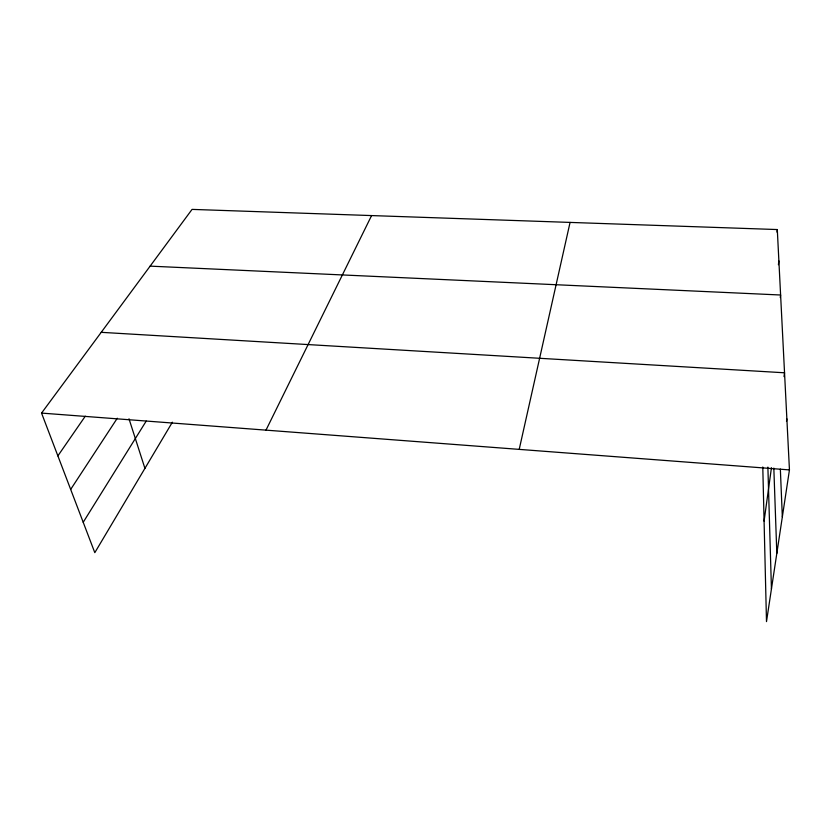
<?xml version="1.0" encoding="UTF-8"?>
<svg xmlns="http://www.w3.org/2000/svg" width="831" height="831" viewBox="0 0 831 831"><rect width="100%" height="100%" fill="white"/><g stroke="black" fill="none" stroke-linecap="round" stroke-linejoin="round"><path stroke-width="1.25" d="M776.985 232.119L777.297 229.553L192.054 209.391L41.55 413.09L94.807 552.667L172.37 422.2M778.408 264.736L778.876 260.924M780.278 297.519L780.6 295.005L150.12 266.138M764.084 521.13L771.448 467.739M784.017 376.588L784.537 372.787L101.226 332.327M786.51 421.379L786.864 418.876M777.297 229.553L789.45 469.91L766.494 621.609L762.785 467.001M519.209 449.374L570.066 222.407M265.993 430.136L371.592 215.572M83.214 522.273L146.214 421.088M70.677 489.407L117.285 418.232M57.879 455.887L85.281 416.196M41.55 413.09L789.45 469.91M128.992 418.782L144.926 468.372M780.351 469.089L782.335 516.903M773.827 468.092L776.819 553.404M767.886 467.095L771.438 588.95"/></g></svg>
